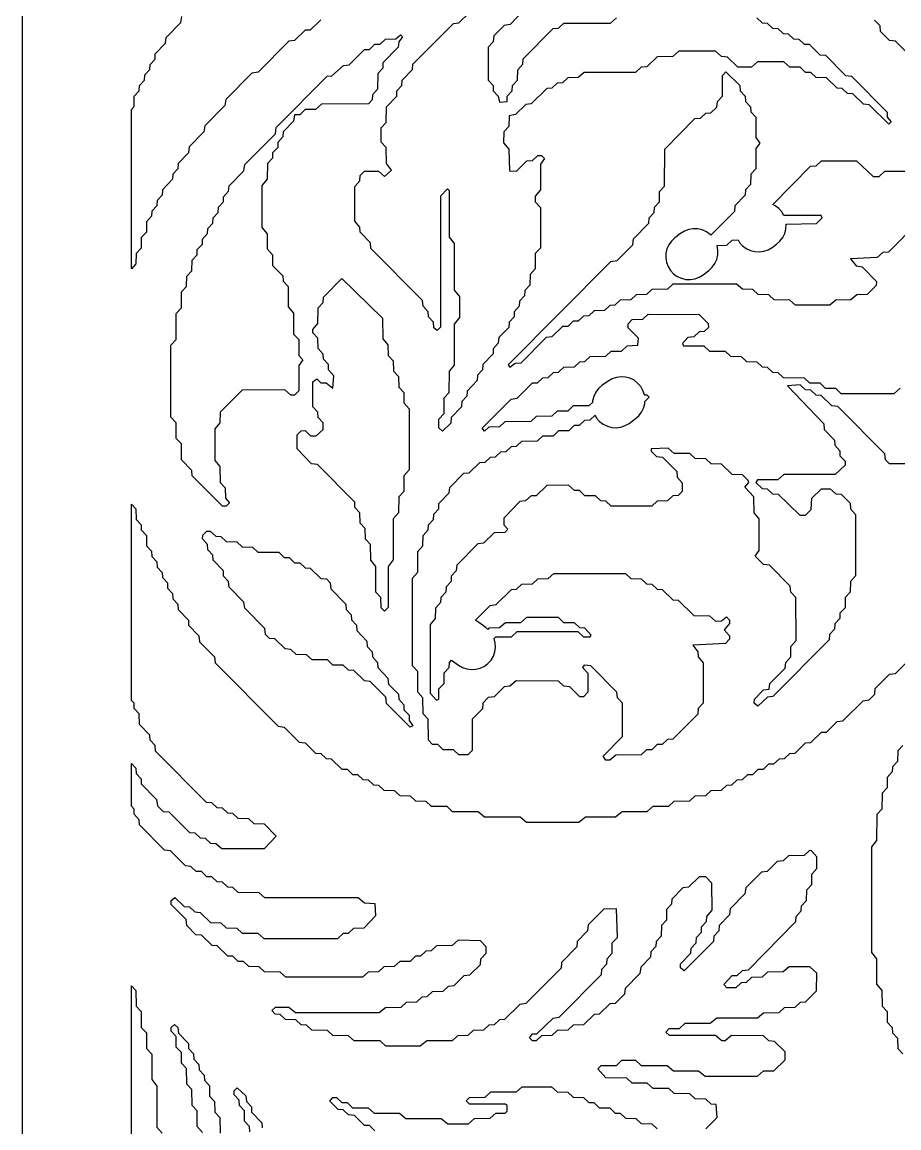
# Model space of a CAD drawing. Header units: millimetres. Extents: x 10 to 410, y 18 to 283.
# Drawn here: x 148 to 180.1, y 51.89 to 92.4 of the extents above; entities that cross this region are included whole.
import ezdxf

# ---------------------------------------------------------------- set-up
doc = ezdxf.new("R2010")
doc.units = ezdxf.units.MM
doc.layers.add('CUT', color=1, linetype='Continuous')

msp = doc.modelspace()

# ---------------------------------------------------------------- linework, layer by layer
at = {"layer": 'CUT'}
for points in [[(190.134, 21), (198.134, 21), (198.134, 24), (211.2679, 24), (211.2679, 144), (198.134, 144), (198.134, 147), (190.134, 147), (190.134, 144), (169.134, 144), (169.134, 147), (161.134, 147), (161.134, 144), (148, 144), (148, 24), (161.134, 24), (161.134, 21), (169.134, 21), (169.134, 24), (190.134, 24)], [(161.0172, 90.5188), (161.009, 89.9406), (160.8249, 89.7434), (160.8167, 89.5529), (160.6752, 89.4065), (158.9648, 89.3962), (158.7408, 89.205), (158.3597, 89.1967), (158.1639, 89.0111), (157.9752, 89.0029), (157.9322, 88.7775), (157.5557, 88.3864), (157.5475, 88.1959), (157.3634, 87.9986), (157.3552, 87.8081), (157.1711, 87.6109), (157.1629, 87.4204), (156.9788, 87.2232), (156.9706, 86.645), (156.781, 86.4198), (156.781, 84.8758), (156.9706, 84.6507), (156.9733, 84.1004), (157.1629, 83.8752), (157.1711, 83.4909), (157.54, 83.1111), (157.5557, 82.9093), (157.7398, 82.712), (157.7425, 81.9679), (157.9322, 81.7427), (157.9403, 80.9707), (158.1245, 80.7734), (158.1326, 80.1952), (158.2785, 80.0258), (158.1271, 79.8286), (158.1245, 78.8905), (157.9716, 78.7365), (157.8357, 78.7365), (157.6117, 78.9277), (156.052, 78.922), (155.2481, 78.1117), (155.2399, 77.7274), (155.0502, 77.5022), (155.0502, 76.3459), (155.2399, 76.1208), (155.2481, 75.5425), (155.4322, 75.3453), (155.4404, 74.961), (155.5863, 74.7916), (155.4716, 74.6654), (155.3357, 74.6654), (154.2289, 75.7774), (154.2132, 75.9793), (153.8367, 76.3703), (153.8286, 76.9486), (153.6444, 77.1458), (153.6363, 77.724), (153.4495, 77.9346), (153.4495, 80.5662), (153.6363, 80.7768), (153.6418, 81.7294), (153.8286, 81.94), (153.8367, 82.5182), (154.0209, 82.7154), (154.0291, 83.0998), (154.2132, 83.297), (154.2214, 83.6814), (154.4055, 83.8786), (154.4137, 84.0691), (154.5978, 84.2663), (154.606, 84.4568), (154.7901, 84.654), (154.7983, 84.8445), (154.9824, 85.0417), (154.9906, 85.2322), (155.1747, 85.4295), (155.1829, 85.62), (155.367, 85.8172), (155.3752, 86.0077), (155.5593, 86.2049), (155.575, 86.4067), (156.1205, 86.9566), (156.1519, 87.1822), (157.2743, 88.3137), (157.3057, 88.5392), (159.1704, 90.419), (159.3425, 90.4293), (159.7587, 90.8144), (159.9714, 90.8388), (160.5279, 91.396), (160.7168, 91.4043), (160.9125, 91.5898), (161.1014, 91.5981), (161.2972, 91.7837), (161.6783, 91.792), (161.8459, 91.9382), (161.9297, 91.8647), (161.7864, 91.682), (161.7707, 91.4802), (161.2095, 90.9066), (161.2013, 90.7161)], [(161.5886, 74.2066), (161.5886, 72.7003), (161.3963, 72.4618), (161.3963, 70.9556), (161.269, 70.8275), (161.1443, 70.9422), (161.1361, 71.3266), (160.952, 71.5238), (160.9493, 72.4618), (160.7597, 72.687), (160.7515, 73.2652), (160.5674, 73.4624), (160.5592, 73.8468), (160.3751, 74.044), (160.3669, 74.4284), (160.1828, 74.6256), (160.1746, 74.8161), (158.8176, 76.1919), (158.5935, 76.224), (158.0648, 76.7714), (158.0674, 77.2839), (158.2089, 77.4303), (158.3562, 77.438), (158.552, 77.2524), (158.7655, 77.2468), (159.0208, 77.4812), (159.0208, 77.724), (158.8366, 77.9212), (158.8285, 78.1117), (158.6443, 78.309), (158.6443, 79.2225), (158.7825, 79.3346), (158.9366, 79.191), (159.1254, 79.1827), (159.3704, 78.9971), (159.4109, 79.4408), (159.2212, 79.666), (159.2131, 79.8565), (159.0289, 80.0537), (159.0208, 80.2442), (158.8366, 80.4414), (158.8285, 80.8258), (158.6443, 81.023), (158.6417, 81.1478), (158.8285, 81.3584), (158.8366, 81.9366), (159.0208, 82.1338), (159.0289, 82.3243), (159.7057, 83.0103), (161.1938, 81.5602), (161.204, 80.8047), (161.3936, 80.5796), (161.4018, 80.1952), (161.5859, 79.998), (161.5941, 79.6136), (161.7782, 79.4164), (161.7864, 79.032), (161.9705, 78.8348), (161.9787, 78.4505), (162.1655, 78.2399), (162.1655, 75.996), (161.9787, 75.7854), (161.9705, 75.2072), (161.7864, 75.01), (161.7782, 74.4317)], [(158.9366, 72.0182), (159.1368, 72.0022), (159.2783, 71.8558), (159.3022, 71.6416), (159.8552, 71.0804), (159.8634, 70.8899), (160.0475, 70.6927), (160.0557, 70.5022), (160.2398, 70.3049), (160.248, 70.1144), (160.6244, 69.7234), (160.6326, 69.5329), (160.8167, 69.3356), (160.8249, 69.1451), (161.009, 68.9479), (161.0172, 68.7574), (161.3936, 68.3663), (161.4175, 68.1521), (161.7782, 67.7847), (161.7864, 67.5942), (161.9705, 67.397), (161.9787, 67.2065), (162.1628, 67.0093), (162.171, 66.8188), (162.3068, 66.6248), (162.2056, 66.5729), (161.3441, 67.4414), (161.3127, 67.667), (160.7406, 68.2436), (160.5279, 68.268), (160.1399, 68.6474), (159.951, 68.6557), (159.7553, 68.8413), (159.3741, 68.8496), (159.1783, 69.0351), (158.6184, 69.0408), (158.4091, 69.229), (158.028, 69.2373), (157.8322, 69.4229), (157.632, 69.4388), (157.2553, 69.8106), (157.0551, 69.8266), (156.9136, 69.9729), (156.8897, 70.1871), (156.1519, 70.9309), (156.1205, 71.1564), (155.575, 71.7064), (155.5593, 71.9082), (155.3752, 72.1054), (155.367, 72.2959), (154.9906, 72.687), (154.9824, 72.8775), (154.7983, 73.0747), (154.7901, 73.2652), (154.6033, 73.4758), (154.6135, 73.6119), (154.7588, 73.7546), (154.8813, 73.7573), (155.0905, 73.5691), (155.2793, 73.5607), (155.4751, 73.3752), (155.8563, 73.3669), (156.052, 73.1813), (156.4332, 73.173), (156.6289, 72.9875), (157.3947, 72.9792), (157.5905, 72.7936), (157.7793, 72.7853), (157.9751, 72.5998), (158.1639, 72.5914), (158.3597, 72.4059), (158.5485, 72.3976)]]:
    msp.add_lwpolyline(points, close=True, dxfattribs=at)
for points in [[(166.3527, 92.834), (165.8674, 92.3144), (165.6433, 92.2824), (165.2636, 91.8996), (165.2397, 91.6854), (165.0555, 91.4881), (165.0555, 90.276), (165.2397, 90.0788), (165.2479, 89.8883), (165.432, 89.691), (165.475, 89.4656), (165.7514, 89.5004), (165.7596, 89.691), (165.9437, 89.8883), (165.9519, 90.0788), (166.136, 90.276), (166.1442, 90.6604), (166.3283, 90.8576), (166.344, 91.0594), (167.4395, 92.1637), (167.6397, 92.1797), (167.8355, 92.3653), (169.5345, 92.368), (169.7585, 92.5591)], [(158.9366, 92.4923), (158.5485, 92.1129), (158.3597, 92.1046), (157.9716, 91.7252), (157.7589, 91.7008), (156.6369, 90.5697), (156.4128, 90.5377), (155.4561, 89.5733), (155.4247, 89.3477), (154.6869, 88.6039), (154.6555, 88.3784), (154.11, 87.8285), (154.0861, 87.6143), (153.7096, 87.2232), (153.7015, 87.0327), (153.5173, 86.8355), (153.5092, 86.645), (153.1327, 86.2539), (153.1246, 86.0634), (152.9404, 85.8662), (152.9323, 85.6757), (152.7481, 85.4785), (152.74, 85.288), (152.5558, 85.0907), (152.5477, 84.7064), (152.3635, 84.5091), (152.3553, 84.1248), (152.1712, 83.9276), (152.163, 83.5432), (152, 83.3686), (152, 89.2019), (152.0979, 89.3067), (152.106, 89.691), (152.2902, 89.8883), (152.2983, 90.0788), (152.4825, 90.276), (152.4906, 90.4665), (152.6748, 90.6637), (152.6829, 90.8542), (152.8671, 91.0514), (152.8752, 91.2419), (153.2517, 91.633), (153.2674, 91.8348), (153.8128, 92.3847), (153.8443, 92.6103)], [(174.8943, 92.5591), (175.0901, 92.3736), (175.2789, 92.3653), (175.4747, 92.1797), (175.6635, 92.1714), (175.8593, 91.9859), (176.0481, 91.9775), (176.2439, 91.792), (176.4327, 91.7837), (176.6285, 91.5981), (176.8173, 91.5898), (177.2054, 91.2104), (177.4056, 91.1944), (178.1431, 90.451), (178.3672, 90.419), (179.6625, 89.1095), (179.6706, 88.919), (179.8166, 88.7496), (179.7301, 88.6627), (179.0095, 89.3745), (178.7968, 89.3989), (178.4087, 89.7783), (178.2199, 89.7866), (178.0241, 89.9721), (177.8353, 89.9805), (177.4472, 90.3598), (177.066, 90.3682), (176.8703, 90.5537), (176.6814, 90.562), (176.4857, 90.7476), (176.1045, 90.7559), (175.8806, 90.9471), (174.926, 90.9471), (174.702, 90.7559), (174.195, 90.7532), (173.8173, 91.1192), (173.6046, 91.1436), (173.3806, 91.3348), (172.0414, 91.3348), (171.8175, 91.1436), (171.244, 91.1353), (170.8673, 90.7636), (170.6671, 90.7476), (170.4579, 90.5593), (168.58, 90.5593), (168.356, 90.3682), (167.9749, 90.3598), (167.7791, 90.1743), (167.5902, 90.166), (167.3945, 89.9805), (167.2056, 89.9721), (166.6366, 89.4065), (166.4364, 89.3905), (166.0597, 89.0188), (165.8248, 88.9681), (165.8166, 88.5836), (165.6325, 88.3864), (165.6269, 87.9776), (165.8166, 87.7524), (165.8388, 86.9594), (166.1013, 86.9455), (166.478, 87.3172), (166.6782, 87.3332), (166.874, 87.5187), (167.0099, 87.5187), (167.1219, 87.4059), (166.9731, 87.1953), (166.9704, 86.2573), (166.7808, 86.0321), (166.7863, 85.8172), (166.9731, 85.6066), (166.9704, 84.1248), (166.7863, 83.9276), (166.7808, 83.3627), (166.594, 83.1521), (166.5858, 82.7678), (166.4017, 82.5705), (166.3935, 82.38), (166.2094, 82.1828), (166.2012, 81.9923), (166.0171, 81.7951), (166.0089, 81.6046), (165.8248, 81.4074), (165.8166, 81.2169), (165.4559, 80.8495), (165.432, 80.6353), (165.2479, 80.4381), (165.2397, 80.2476), (164.8632, 79.8565), (164.8551, 79.666), (164.6709, 79.4688), (164.6628, 79.2783), (164.2863, 78.8872), (164.2782, 78.6967), (164.094, 78.4995), (164.0859, 78.309), (163.7094, 77.9179), (163.6937, 77.7161), (163.3843, 77.4188), (163.2596, 77.5335), (163.257, 77.8522), (163.4438, 78.0627), (163.4519, 78.641), (163.6361, 78.8382), (163.6442, 79.6103), (163.8339, 79.8354), (163.8339, 81.3417), (164.0262, 81.5802), (164.0262, 82.3488), (163.8339, 82.5872), (163.8339, 84.2874), (163.6416, 84.5258), (163.6416, 86.2259), (163.5764, 86.2937), (163.3193, 86.0321), (163.3193, 81.2302), (163.192, 81.1021), (163.0748, 81.2056), (163.0592, 81.4074), (162.875, 81.6046), (162.8669, 81.7951), (162.6827, 81.9923), (162.6588, 82.2065), (160.7672, 84.1135), (160.7515, 84.3153), (160.3751, 84.7064), (160.3669, 84.8969), (160.1801, 85.1074), (160.1801, 86.3821), (160.3669, 86.5926), (160.3751, 86.7831), (160.5279, 86.9372), (161.0484, 86.9372), (161.269, 86.7467), (161.5207, 86.9804), (161.3366, 87.2266), (161.3284, 87.8048), (161.1443, 88.002), (161.1443, 88.5279), (161.3284, 88.7251), (161.3366, 89.3033), (161.713, 89.6944), (161.7212, 89.8849), (161.9053, 90.0821), (161.9135, 90.2726), (162.2899, 90.6637), (162.3056, 90.8655), (163.7857, 92.3576), (163.9859, 92.3736), (164.3626, 92.7453)], [(181.5046, 90.1548), (179.971, 91.7008), (179.7583, 91.7252), (179.4206, 92.0618), (179.405, 92.2636), (179.2018, 92.4763)], [(180.8088, 85.0828), (179.7133, 83.9784), (179.5131, 83.9624), (179.3038, 83.7742), (178.3246, 83.7339), (178.5277, 83.472), (178.7518, 83.44), (179.2779, 82.9059), (179.2703, 82.7564), (178.9327, 82.4199), (178.5516, 82.4115), (178.3423, 82.2233), (177.7823, 82.2177), (177.5731, 82.0295), (176.3103, 82.0295), (176.1011, 82.2177), (175.5276, 82.226), (175.3318, 82.4115), (174.9507, 82.4199), (174.7549, 82.6054), (174.3738, 82.6137), (174.1498, 82.8049), (171.8209, 82.7993), (171.6251, 82.6137), (171.0517, 82.6054), (170.8559, 82.4199), (170.4748, 82.4115), (170.279, 82.226), (169.8979, 82.2177), (169.7021, 82.0322), (169.5133, 82.0238), (169.3175, 81.8383), (168.9364, 81.83), (168.7406, 81.6444), (168.5518, 81.6361), (168.356, 81.4506), (168.1672, 81.4422), (167.9714, 81.2567), (167.7825, 81.2484), (167.3945, 80.869), (167.1818, 80.8446), (166.252, 79.9073), (166.0518, 79.8913), (165.8594, 79.7555), (165.8079, 79.8566), (169.5548, 83.6339), (169.7789, 83.6659), (170.351, 84.2426), (170.3824, 84.4681), (170.9436, 85.0417), (170.9518, 85.2322), (171.1359, 85.4295), (171.1441, 85.62), (171.3282, 85.8172), (171.3364, 86.2015), (171.5205, 86.3988), (171.5287, 87.7524), (172.6317, 88.8681), (172.8319, 88.8841), (173.0277, 89.0696), (173.2165, 89.078), (173.4278, 89.283), (173.4517, 89.4972), (173.6359, 89.6944), (173.6414, 90.4532), (173.7552, 90.5785), (174.278, 90.0788), (174.2861, 89.8883), (174.4703, 89.691), (174.4784, 89.5005), (174.6626, 89.3033), (174.6707, 89.1128), (174.8549, 88.9156), (174.8575, 88.1714), (175.009, 87.9742), (174.8575, 87.7769), (174.8549, 87.0327), (174.6707, 86.8355), (174.6626, 86.4511), (174.4784, 86.2539), (174.4703, 86.0634), (174.0938, 85.6723), (174.0781, 85.4705), (173.2094, 84.5947), (173.1834, 84.6224), (173.0481, 84.7196), (172.8963, 84.7885), (172.7341, 84.8265), (172.5676, 84.8321), (172.4031, 84.8051), (172.2471, 84.7466), (172.1056, 84.6587), (171.8937, 84.4965), (171.772, 84.3827), (171.6748, 84.2473), (171.6059, 84.0956), (171.5679, 83.9334), (171.5623, 83.7668), (171.5892, 83.6024), (171.6478, 83.4464), (171.7357, 83.3048), (171.8494, 83.1831), (171.9848, 83.0859), (172.1365, 83.017), (172.2987, 82.979), (172.4653, 82.9734), (172.6297, 83.0004), (172.7857, 83.0589), (172.9273, 83.1468), (173.1392, 83.3091), (173.2609, 83.4228), (173.3581, 83.5582), (173.427, 83.7099), (173.465, 83.8721), (173.4706, 84.0387), (173.4436, 84.2031), (173.4359, 84.2236), (173.7934, 84.2314), (173.9892, 84.417), (174.2151, 84.4219), (174.2664, 84.3341), (174.3769, 84.2094), (174.5096, 84.1087), (174.6595, 84.0358), (174.8206, 83.9935), (174.987, 83.9835), (175.152, 84.0061), (175.3095, 84.0605), (175.4534, 84.1446), (175.6189, 84.2645), (175.7436, 84.375), (175.8443, 84.5077), (175.9173, 84.6575), (175.9595, 84.8187), (175.9696, 84.985), (175.9672, 85.002), (177.0864, 85.0229), (177.2897, 85.2357), (177.2547, 85.3195), (175.8827, 85.3244), (175.8085, 85.4515), (175.698, 85.5762), (175.5652, 85.6769), (175.479, 85.7189), (176.8624, 87.1234), (177.0626, 87.1393), (177.2584, 87.3249), (178.5481, 87.3249), (179.1567, 86.746), (179.3702, 86.7516), (179.5795, 86.9398), (180.3317, 86.9455)], [(180.8557, 76.2163), (179.7583, 76.2163), (179.6054, 76.3703), (179.5815, 76.5846), (177.8557, 78.3244), (177.643, 78.3488), (177.2549, 78.7282), (177.066, 78.7365), (176.8703, 78.922), (176.6814, 78.9304), (176.4857, 79.1159), (176.017, 79.0813), (177.3473, 77.683), (177.363, 77.4812), (177.7394, 77.0901), (177.7476, 76.8996), (177.9317, 76.7024), (177.9399, 76.5119), (178.124, 76.3146), (178.124, 76.1765), (177.7654, 75.8259), (175.8875, 75.8259), (175.6635, 75.6347), (174.926, 75.632), (174.863, 75.5426), (175.0901, 75.3138), (175.2789, 75.3055), (175.4747, 75.12), (175.6749, 75.104), (176.4644, 74.3389), (176.678, 74.3445), (176.8893, 74.5495), (176.9132, 74.9576), (177.2584, 75.3055), (177.5866, 75.3055), (177.7823, 75.12), (177.9826, 75.104), (178.3088, 74.7751), (178.3245, 74.5732), (178.5113, 74.3627), (178.5113, 72.1187), (178.3245, 71.9082), (178.3163, 71.5238), (178.1322, 71.3266), (178.124, 70.9422), (177.9399, 70.745), (177.9317, 70.5545), (177.7476, 70.3573), (177.7394, 70.1668), (177.5553, 69.9696), (177.5396, 69.7677), (175.4826, 67.6941), (175.2824, 67.6781), (174.936, 67.3407), (174.7978, 67.4527), (174.8054, 67.6022), (175.143, 67.9388), (175.3526, 67.961), (175.3748, 68.1725), (175.9278, 68.7337), (175.9517, 68.9479), (176.1358, 69.1451), (176.144, 69.5295), (176.3336, 69.7546), (176.3281, 71.3266), (176.144, 71.5238), (176.1201, 71.738), (175.3557, 72.5086), (175.143, 72.533), (174.8387, 72.8397), (174.9875, 73.0503), (174.9875, 74.2066), (174.7978, 74.4317), (174.7897, 75.01), (174.4541, 75.3599), (174.5974, 75.5425), (174.5816, 75.6153), (174.3703, 75.8203), (173.9892, 75.8286), (173.6011, 76.208), (173.22, 76.2163), (173.0242, 76.4019), (172.6431, 76.4102), (172.4473, 76.5957), (171.8739, 76.604), (171.6499, 76.7952), (171.031, 76.7757), (171.0327, 76.682), (171.2202, 76.493), (171.4442, 76.461), (171.9628, 75.9382), (171.9785, 75.7364), (172.1653, 75.5259), (172.1626, 75.2072), (172.0211, 75.0608), (171.8209, 75.0448), (171.6251, 74.8593), (171.244, 74.851), (171.0482, 74.6654), (169.5662, 74.6654), (169.3704, 74.851), (169.1816, 74.8593), (168.9858, 75.0448), (168.6047, 75.0532), (168.4089, 75.2387), (168.2201, 75.247), (167.9961, 75.4382), (167.2056, 75.4325), (166.8176, 75.0532), (166.6287, 75.0448), (166.433, 74.8593), (166.2203, 74.8349), (165.6325, 74.2345), (165.6325, 73.9917), (165.7784, 73.8223), (165.6751, 73.7038), (165.2826, 73.6878), (164.8945, 73.3084), (164.6818, 73.284), (163.9175, 72.5135), (163.8936, 72.2993), (163.7094, 72.102), (163.7013, 71.9115), (163.5171, 71.7143), (163.509, 71.5238), (163.3248, 71.3266), (163.3167, 71.1361), (163.1325, 70.9389), (163.1244, 70.5545), (162.9347, 70.3294), (162.9347, 67.816), (163.1672, 67.5594), (163.2514, 67.5941), (163.2596, 67.9786), (163.4438, 68.1758), (163.4519, 68.5602), (163.6361, 68.7574), (163.6442, 68.9479), (163.7229, 69.0321), (163.9774, 68.8462), (164.121, 68.7616), (164.2783, 68.7066), (164.4433, 68.6834), (164.6096, 68.6928), (164.771, 68.7344), (164.9211, 68.8068), (165.0542, 68.907), (165.1652, 69.0313), (165.2498, 69.1748), (165.3048, 69.3321), (165.328, 69.4971), (165.3186, 69.6635), (165.2769, 69.8248), (165.2761, 69.8266), (165.3355, 69.8774), (165.909, 69.8857), (166.1182, 70.0739), (168.3425, 70.0739), (168.5518, 69.8857), (168.7934, 69.8856), (168.8331, 69.9449), (168.6012, 70.1983), (168.4124, 70.2066), (168.2166, 70.3922), (167.8355, 70.4005), (167.6397, 70.586), (166.4646, 70.5917), (166.2406, 70.4005), (165.6954, 70.3978), (165.4714, 70.2066), (165.0903, 70.1983), (165.0511, 70.1556), (164.9801, 70.219), (164.7143, 70.4131), (164.6084, 70.4755), (164.6133, 70.5101), (165.1318, 71.0329), (165.3559, 71.0649), (165.9124, 71.6221), (166.1013, 71.6305), (166.297, 71.816), (166.6782, 71.8243), (166.874, 72.0099), (167.2551, 72.0182), (167.4643, 72.2064), (170.0867, 72.2037), (170.2825, 72.0182), (170.6636, 72.0099), (170.8594, 71.8243), (171.0482, 71.816), (171.244, 71.6305), (171.4328, 71.6221), (171.8209, 71.2427), (172.0211, 71.2267), (172.5901, 70.6612), (173.1636, 70.6528), (173.3875, 70.4617), (173.6011, 70.4673), (173.7821, 70.6108), (173.8934, 70.4988), (173.896, 70.374), (173.7044, 70.1389), (173.8934, 69.9172), (173.896, 69.7924), (173.7519, 69.6327), (172.5555, 69.5821), (172.7395, 69.3356), (172.7477, 69.1451), (172.9345, 68.9346), (172.9318, 67.4527), (172.7477, 67.2555), (172.732, 67.0537), (171.8175, 66.1355), (171.6286, 66.1272), (171.4328, 65.9417), (171.244, 65.9334), (171.0482, 65.7478), (170.8594, 65.7395), (170.6636, 65.554), (169.7338, 65.5513), (169.5098, 65.3601), (169.3625, 65.3678), (169.2694, 65.5109), (169.9821, 66.2372), (169.9821, 67.4494), (169.7979, 67.6466), (169.774, 67.8608), (168.8174, 68.8252), (168.5799, 68.8469), (168.517, 68.7575), (168.7038, 68.5469), (168.7038, 67.8538), (168.5483, 67.6864), (168.4124, 67.6864), (168.0482, 68.0498), (167.8355, 68.0742), (167.6397, 68.2597), (166.08, 68.2653), (165.856, 68.0742), (165.6433, 68.0498), (165.2791, 67.6864), (165.0664, 67.6621), (164.8632, 67.4494), (164.8476, 67.2476), (164.4786, 66.8678), (164.4731, 65.7213), (164.3176, 65.554), (163.9894, 65.554), (163.7936, 65.7395), (163.4125, 65.7478), (163.2167, 65.9334), (163.0279, 65.9417), (162.875, 66.0957), (162.8669, 66.8678), (162.6827, 67.065), (162.6746, 67.6432), (162.4878, 67.8538), (162.4822, 68.6125), (162.2955, 68.8231), (162.2955, 72.0364), (162.4822, 72.2469), (162.4878, 73.0057), (162.6746, 73.2162), (162.6827, 73.6006), (162.8669, 73.7978), (162.875, 73.9883), (163.0592, 74.1855), (163.0673, 74.376), (163.2515, 74.5732), (163.2596, 74.7637), (163.6361, 75.1548), (163.6517, 75.3566), (164.1703, 75.8794), (164.3705, 75.8954), (164.7586, 76.2748), (164.9475, 76.2831), (165.1432, 76.4687), (165.3321, 76.477), (165.5278, 76.6625), (165.7167, 76.6708), (165.9124, 76.8564), (166.1013, 76.8647), (166.297, 77.0502), (166.8705, 77.0586), (167.0663, 77.2441), (167.4474, 77.2524), (167.6432, 77.438), (168.0243, 77.4463), (168.2201, 77.6318), (168.4089, 77.6402), (168.6047, 77.8257), (168.7935, 77.834), (168.9717, 78.0028), (169.0318, 77.8988), (169.1417, 77.7736), (169.2739, 77.6722), (169.4234, 77.5986), (169.5844, 77.5555), (169.7507, 77.5447), (169.9158, 77.5665), (170.0736, 77.6201), (170.2179, 77.7035), (170.4481, 77.8686), (170.5733, 77.9785), (170.6747, 78.1108), (170.7484, 78.2603), (170.7914, 78.4212), (170.7968, 78.5032), (170.9485, 78.669), (170.8807, 78.7338), (170.7829, 78.7338), (170.7804, 78.7527), (170.7268, 78.9105), (170.6434, 79.0547), (170.5335, 79.18), (170.4013, 79.2814), (170.2518, 79.355), (170.0908, 79.398), (169.9245, 79.4089), (169.7593, 79.387), (169.6016, 79.3334), (169.4573, 79.25), (169.2271, 79.0849), (169.1018, 78.975), (169.0005, 78.8428), (168.9268, 78.6933), (168.8838, 78.5323), (168.8795, 78.4674), (168.7406, 78.3488), (168.1672, 78.3405), (167.9714, 78.1549), (167.5902, 78.1466), (167.3945, 77.9611), (166.821, 77.9527), (166.6253, 77.7672), (165.6672, 77.7589), (165.4714, 77.5733), (165.0903, 77.565), (164.9227, 77.4188), (164.8464, 77.5303), (165.901, 78.5935), (166.1251, 78.6255), (166.6817, 79.1827), (166.8705, 79.191), (167.0663, 79.3766), (167.2551, 79.3849), (167.4509, 79.5704), (167.6397, 79.5788), (167.8355, 79.7643), (168.2166, 79.7726), (168.4124, 79.9582), (168.6012, 79.9665), (168.797, 80.152), (169.3704, 80.1603), (169.5662, 80.3459), (169.9473, 80.3542), (170.1431, 80.5397), (170.545, 80.562), (170.559, 80.8258), (170.1901, 81.2056), (170.1826, 81.355), (170.3354, 81.509), (170.7166, 81.5174), (170.9123, 81.7029), (172.7904, 81.6952), (173.1166, 81.3663), (173.1241, 81.2169), (172.9713, 81.0628), (172.7824, 81.0545), (172.5867, 80.869), (172.374, 80.8446), (172.1708, 80.6318), (172.2057, 80.548), (172.9578, 80.5424), (173.167, 80.3542), (173.7405, 80.3459), (173.9363, 80.1603), (174.3174, 80.152), (174.5132, 79.9665), (174.8943, 79.9582), (175.0901, 79.7726), (175.2789, 79.7643), (175.4747, 79.5788), (175.6635, 79.5704), (175.8593, 79.3849), (176.625, 79.3766), (176.8208, 79.191), (177.202, 79.1827), (177.3977, 78.9972), (177.7789, 78.9889), (177.9746, 78.8033), (179.9189, 78.7977), (180.1429, 78.9889)], [(173.0242, 51.8566), (173.4436, 52.2792), (173.4087, 52.7509), (173.22, 52.7591), (173.0242, 52.9447), (172.6431, 52.953), (172.4473, 53.1385), (171.8739, 53.1469), (171.6781, 53.3324), (171.1046, 53.3407), (170.8807, 53.5319), (170.3354, 53.5346), (170.1396, 53.7201), (169.3739, 53.7284), (169.0696, 54.0618), (169.1951, 54.1773), (169.755, 54.183), (169.9508, 54.3685), (170.4579, 54.3712), (170.6671, 54.183), (171.6117, 54.1773), (171.8491, 53.9835), (172.7655, 53.9835), (173.0029, 53.7896), (174.919, 53.7896), (175.143, 53.9808), (175.5242, 53.9891), (175.9278, 54.388), (175.9278, 54.6783), (175.548, 55.0611), (175.3353, 55.0855), (175.1395, 55.271), (173.9645, 55.2766), (173.7405, 55.0855), (173.618, 55.0828), (173.3806, 55.2766), (171.695, 55.2766), (171.5669, 55.4055), (171.6815, 55.5317), (172.0627, 55.54), (172.2719, 55.7282), (173.1883, 55.7282), (173.4257, 55.9221), (174.919, 55.9221), (175.143, 56.1132), (175.7165, 56.1216), (175.9122, 56.3071), (176.2934, 56.3154), (176.4891, 56.501), (176.678, 56.5093), (177.0816, 56.9082), (177.0973, 57.5625), (176.8421, 57.7968), (176.0798, 57.7968), (175.8558, 57.6057), (175.2824, 57.5973), (175.0866, 57.4118), (174.7055, 57.4035), (174.5097, 57.2179), (174.3209, 57.2096), (174.1251, 57.0241), (173.7969, 57.0241), (173.6822, 57.1502), (173.9892, 57.4703), (174.178, 57.4786), (174.3738, 57.6641), (174.5865, 57.6885), (176.3281, 59.4521), (176.3363, 59.6426), (176.5204, 59.8398), (176.5286, 60.0303), (176.7127, 60.2275), (176.7209, 60.6119), (176.905, 60.8091), (176.9132, 61.1935), (177.0973, 61.3907), (177.0973, 61.8274), (176.8941, 62.0401), (176.8208, 62.0561), (176.625, 61.8706), (176.0516, 61.8623), (175.8558, 61.6767), (175.6431, 61.6524), (175.2789, 61.289), (175.0662, 61.2646), (174.4942, 60.688), (174.4628, 60.4624), (173.9173, 59.9125), (173.8934, 59.6983), (173.5169, 59.3072), (173.5087, 59.1167), (173.3246, 58.9195), (173.3089, 58.7177), (172.2303, 57.645), (172.1056, 57.7597), (172.1056, 57.8978), (172.482, 58.2889), (172.4902, 58.4794), (172.6743, 58.6766), (172.6825, 58.8671), (172.8666, 59.0644), (172.8748, 59.2549), (173.0589, 59.4521), (173.0671, 59.6426), (173.2568, 59.8677), (173.2513, 60.8581), (173.0242, 61.0868), (172.7824, 61.0868), (172.3944, 60.7074), (172.1817, 60.6831), (171.7862, 60.2765), (171.778, 60.086), (171.5939, 59.8888), (171.5857, 59.5044), (171.4016, 59.3072), (171.3934, 58.9228), (171.2093, 58.7256), (171.2011, 58.5351), (171.017, 58.3379), (171.0088, 58.1474), (170.6481, 57.78), (170.6167, 57.5545), (170.0712, 57.0046), (170.0473, 56.7904), (169.7135, 56.4501), (169.5133, 56.4342), (169.1252, 56.0548), (168.9364, 56.0464), (168.5483, 55.667), (168.1672, 55.6587), (167.9714, 55.4732), (167.5902, 55.4649), (167.3945, 55.2793), (167.0133, 55.271), (166.8176, 55.0855), (166.6817, 55.0855), (166.5696, 55.1983), (166.6817, 55.3378), (166.8423, 55.3405), (167.4395, 55.9117), (167.6636, 55.9438), (169.2129, 57.5135), (169.221, 57.704), (169.4052, 57.9012), (169.4133, 58.0917), (169.5975, 58.2889), (169.6056, 58.6733), (169.7898, 58.8705), (169.7549, 59.9237), (169.2971, 59.9076), (168.7251, 59.3309), (168.7012, 59.1167), (168.3247, 58.7256), (168.309, 58.5238), (167.7478, 57.9502), (167.7321, 57.7484), (166.4443, 56.4501), (166.2203, 56.4181), (165.6637, 55.8609), (165.4749, 55.8526), (165.2791, 55.667), (165.0903, 55.6587), (164.8945, 55.4732), (164.5134, 55.4649), (164.3176, 55.2793), (163.9365, 55.271), (163.7407, 55.0855), (162.8108, 55.0828), (162.5734, 54.8889), (161.3106, 54.8889), (161.1014, 55.0771), (160.1568, 55.0828), (159.9476, 55.271), (159.3741, 55.2793), (159.1783, 55.4649), (158.6049, 55.4732), (158.4091, 55.6587), (158.2203, 55.667), (158.0245, 55.8526), (157.6434, 55.8609), (157.4476, 56.0464), (157.2588, 56.0548), (157.1468, 56.1943), (157.2722, 56.3098), (157.7658, 56.3098), (158.0033, 56.1159), (161.0732, 56.1159), (161.2972, 56.3071), (161.8706, 56.3154), (162.0664, 56.501), (162.4475, 56.5093), (162.6433, 56.6948), (162.8321, 56.7032), (163.0279, 56.8887), (163.409, 56.897), (163.6048, 57.0826), (163.8175, 57.1069), (164.1817, 57.4703), (164.3944, 57.4946), (164.7741, 57.8775), (164.7981, 58.0917), (164.9822, 58.2889), (164.9822, 58.5318), (164.779, 58.7444), (163.9647, 58.7661), (163.7407, 58.575), (163.1673, 58.5666), (162.9715, 58.3811), (162.7827, 58.3728), (162.5869, 58.1872), (162.398, 58.1789), (162.2023, 57.9934), (161.8211, 57.985), (161.6254, 57.7995), (161.2442, 57.7912), (161.0484, 57.6057), (160.6673, 57.5973), (160.4581, 57.4091), (157.6568, 57.4091), (157.4476, 57.5973), (156.8742, 57.6057), (156.6784, 57.7912), (156.2973, 57.7995), (156.1015, 57.985), (155.9126, 57.9934), (155.7169, 58.1789), (155.528, 58.1872), (155.14, 58.5666), (154.9511, 58.575), (154.5631, 58.9544), (154.3628, 58.9703), (154.0291, 59.3106), (154.0051, 59.5248), (153.4597, 60.0747), (153.4521, 60.2242), (153.5903, 60.3362), (153.9367, 59.9988), (154.1255, 59.9905), (154.3213, 59.8049), (154.5215, 59.7889), (154.8982, 59.4172), (155.2793, 59.4089), (155.4751, 59.2234), (155.8563, 59.215), (156.052, 59.0295), (156.6255, 59.0212), (156.8494, 58.83), (159.5629, 58.8356), (159.7587, 59.0212), (159.9476, 59.0295), (160.1433, 59.215), (160.5245, 59.2234), (160.9493, 59.6739), (160.9298, 60.1036), (160.5279, 60.1258), (160.304, 60.317), (156.8876, 60.317), (156.6784, 60.5052), (155.9126, 60.5136), (155.7169, 60.6991), (155.528, 60.7074), (155.3323, 60.893), (155.1434, 60.9013), (154.9477, 61.0868), (154.7588, 61.0952), (154.5631, 61.2807), (154.3742, 61.289), (154.1784, 61.4745), (153.9782, 61.4905), (153.4331, 62.0401), (153.209, 62.0721), (152.2983, 62.9939), (152.2902, 63.1844), (152.106, 63.3817), (152.0979, 63.5722), (152, 63.677), (152, 65.2453), (152.163, 65.0707), (152.1712, 64.8802), (152.3553, 64.683), (152.3635, 64.4925), (152.9247, 63.9188), (152.9562, 63.6933), (153.1675, 63.4883), (153.3677, 63.4723), (154.129, 62.7129), (154.3178, 62.7045), (154.5136, 62.519), (154.7024, 62.5107), (154.8982, 62.3251), (155.087, 62.3168), (155.311, 62.1256), (156.8707, 62.1313), (157.2949, 62.5784), (156.8707, 63.0254), (156.4896, 63.0338), (156.2938, 63.2193), (155.9126, 63.2276), (155.7169, 63.4132), (155.528, 63.4215), (155.3323, 63.607), (155.1434, 63.6153), (154.9477, 63.8009), (154.7474, 63.8169), (152.8827, 65.6967), (152.8671, 65.8985), (152.6829, 66.0957), (152.6748, 66.2862), (152.2983, 66.6773), (152.2902, 67.0617), (152.106, 67.2589), (152.0979, 67.4494), (152, 67.5542), (152, 74.7445), (152.163, 74.5699), (152.1712, 74.1855), (152.3553, 73.9883), (152.3635, 73.7978), (152.5477, 73.6006), (152.5558, 73.2162), (152.74, 73.019), (152.7481, 72.8285), (152.9323, 72.6313), (152.9404, 72.4408), (153.1246, 72.2435), (153.1327, 72.053), (153.3169, 71.8558), (153.325, 71.6653), (153.5092, 71.4681), (153.5173, 71.2776), (153.7015, 71.0804), (153.7096, 70.8899), (154.0861, 70.4988), (154.0942, 70.3083), (154.4707, 69.9172), (154.4946, 69.703), (155.0401, 69.1531), (155.0715, 68.9276), (157.3743, 66.6061), (157.5984, 66.5741), (158.1435, 66.0245), (158.3562, 66.0002), (158.7443, 65.6208), (158.9331, 65.6124), (159.1289, 65.4269), (159.3177, 65.4186), (159.7058, 65.0392), (159.8946, 65.0309), (160.0904, 64.8453), (160.2792, 64.837), (160.475, 64.6515), (160.6638, 64.6431), (160.8596, 64.4576), (161.0484, 64.4493), (161.2442, 64.2637), (161.6254, 64.2554), (161.8211, 64.0699), (162.2023, 64.0615), (162.398, 63.876), (162.7792, 63.8677), (162.975, 63.6822), (163.5484, 63.6738), (163.7442, 63.4883), (164.6888, 63.4827), (164.9262, 63.2888), (166.2272, 63.2888), (166.4646, 63.0949), (168.3807, 63.0949), (168.6181, 63.2888), (169.7268, 63.2888), (169.9643, 63.4827), (170.8807, 63.4827), (171.1046, 63.6738), (171.6781, 63.6822), (171.8739, 63.8677), (172.4473, 63.876), (172.6431, 64.0615), (173.0242, 64.0699), (173.22, 64.2554), (173.6011, 64.2637), (173.7969, 64.4493), (173.9857, 64.4576), (174.1815, 64.6431), (174.3703, 64.6515), (174.5661, 64.837), (174.7549, 64.8453), (174.9507, 65.0309), (175.1395, 65.0392), (175.3353, 65.2247), (175.5242, 65.233), (175.7199, 65.4186), (175.9088, 65.4269), (176.1045, 65.6124), (176.2934, 65.6208), (176.6814, 66.0002), (176.8703, 66.0085), (177.2584, 66.3879), (177.4472, 66.3962), (177.8353, 66.7756), (178.048, 66.8), (178.7854, 67.5434), (179.0095, 67.5754), (179.2127, 67.7881), (179.2283, 67.9899), (179.7469, 68.5127), (179.971, 68.5447), (180.7354, 69.3153)], [(180.2394, 65.9018), (180.0552, 65.7046), (180.0471, 65.3203), (179.8629, 65.123), (179.8548, 64.9325), (179.6706, 64.7353), (179.6625, 64.351), (179.4783, 64.1537), (179.4702, 63.5755), (179.286, 63.3783), (179.2805, 62.4257), (179.0882, 62.1872), (179.0882, 58.3168), (179.2779, 58.0917), (179.2805, 57.1537), (179.4702, 56.9285), (179.4783, 56.3503), (179.6625, 56.1531), (179.6706, 55.7687), (179.8548, 55.5715), (179.8629, 55.381), (180.0471, 55.1838), (180.0552, 54.7994), (180.2394, 54.6022)], [(152, 47.3926), (152, 57.1032), (152.163, 56.9285), (152.1712, 56.3503), (152.3553, 56.1531), (152.3635, 55.5749), (152.5477, 55.3776), (152.5558, 54.7994), (152.7426, 54.5889), (152.7426, 53.6642), (152.9349, 53.4257), (152.9349, 51.9194), (153.1246, 51.6943)], [(154.6033, 51.7187), (154.4137, 51.9439), (154.4055, 52.5221), (154.2214, 52.7193), (154.2132, 53.2975), (154.0291, 53.4947), (154.0209, 54.073), (153.8367, 54.2702), (153.8286, 54.6545), (153.6444, 54.8518), (153.6363, 55.2361), (153.4521, 55.4333), (153.4521, 55.5715), (153.5768, 55.6862), (153.7015, 55.5715), (153.7254, 55.3573), (154.0861, 54.9899), (154.0942, 54.7994), (154.2784, 54.6022), (154.2865, 54.4117), (154.4707, 54.2145), (154.4788, 54.024), (154.663, 53.8267), (154.6712, 53.6362), (154.8553, 53.439), (154.8635, 53.0547), (155.0476, 52.8574), (155.0558, 52.4731), (155.2399, 52.2759), (155.2481, 51.6976)], [(156.3367, 51.75), (156.3285, 51.9405), (156.1444, 52.1377), (156.1362, 52.5221), (155.9521, 52.7193), (155.9439, 52.9098), (155.7598, 53.107), (155.7598, 53.2452), (155.871, 53.3572), (156.1939, 53.0626), (156.2096, 52.8608), (156.3937, 52.6636), (156.4019, 52.4731), (156.7783, 52.082), (156.7865, 51.8915)], [(160.9125, 51.7898), (160.7168, 51.9754), (160.5279, 51.9837), (160.1637, 52.347), (159.951, 52.3714), (159.7553, 52.5569), (159.5664, 52.5653), (159.2621, 52.872), (159.3741, 53.0115), (159.51, 53.0115), (159.7058, 52.8259), (159.8946, 52.8176), (160.0904, 52.6321), (160.6638, 52.6237), (160.8878, 52.4326), (161.8177, 52.4299), (162.0416, 52.2387), (163.3426, 52.2387), (163.5801, 52.0449), (164.3423, 52.0449), (164.5663, 52.236), (165.1398, 52.2444), (165.3355, 52.4299), (165.6885, 52.4326), (165.7569, 52.501), (165.7514, 52.716), (165.6885, 52.7564), (164.374, 52.7591), (164.2594, 52.8853), (164.374, 53.0115), (164.9475, 53.0198), (165.1567, 53.208), (166.1013, 53.2137), (166.3105, 53.4019), (167.381, 53.4019), (167.5902, 53.2137), (167.9714, 53.2053), (168.1672, 53.0198), (168.5483, 53.0115), (168.7441, 52.8259), (168.9329, 52.8176), (169.1287, 52.6321), (169.5098, 52.6237), (169.7056, 52.4382), (169.8944, 52.4299), (170.0902, 52.2444), (170.4713, 52.236), (170.6671, 52.0505), (171.0482, 52.0422), (171.244, 51.8566)]]:
    msp.add_lwpolyline(points, dxfattribs=at)

doc.saveas('drawing.dxf')
